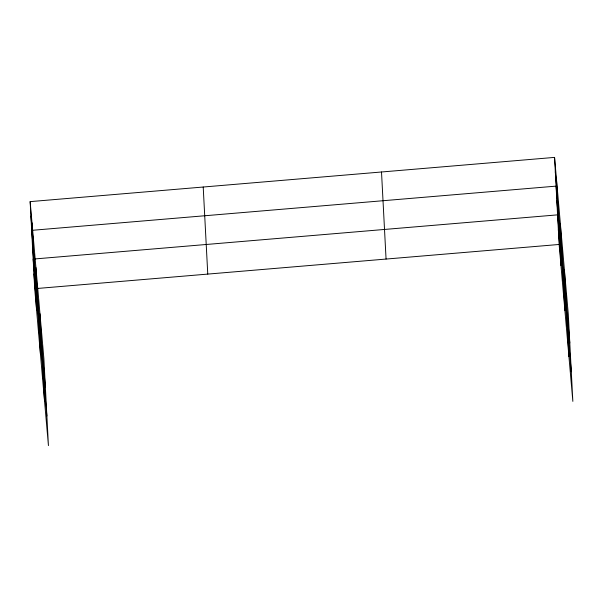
<?xml version="1.0" encoding="UTF-8"?>
<svg xmlns="http://www.w3.org/2000/svg" width="603" height="603" viewBox="0 0 603 603"><rect width="100%" height="100%" fill="white"/><g stroke="black" fill="none" stroke-linecap="round" stroke-linejoin="round"><path stroke-width="0.9" d="M30.15 201.621L43.876 358.536L48.436 445.602L34.703 288.686L30.15 201.621L554.564 157.398L568.297 314.314L572.85 401.379L559.124 244.464L554.564 157.398M37.499 288.453L559.124 244.464M555.318 171.765L557.172 192.9M569.797 343.047L556.072 186.131L31.65 230.354L45.383 387.269M556.825 200.49L558.672 221.633M571.305 371.772L557.571 214.856L33.157 259.086L46.883 416.002M558.348 229.66L560.195 250.803M30.904 215.987L32.75 237.13M32.404 244.72L34.25 265.863M33.934 273.89L35.781 295.033M564.378 269.503L568.93 356.577M560.338 223.344L564.89 310.409M556.418 178.541L560.971 265.606M381.511 171.991L386.063 259.056M203.211 187.028L207.764 274.094M39.956 313.733L44.516 400.799M35.916 267.566L40.476 354.639M31.997 222.763L36.557 309.829"/></g></svg>
